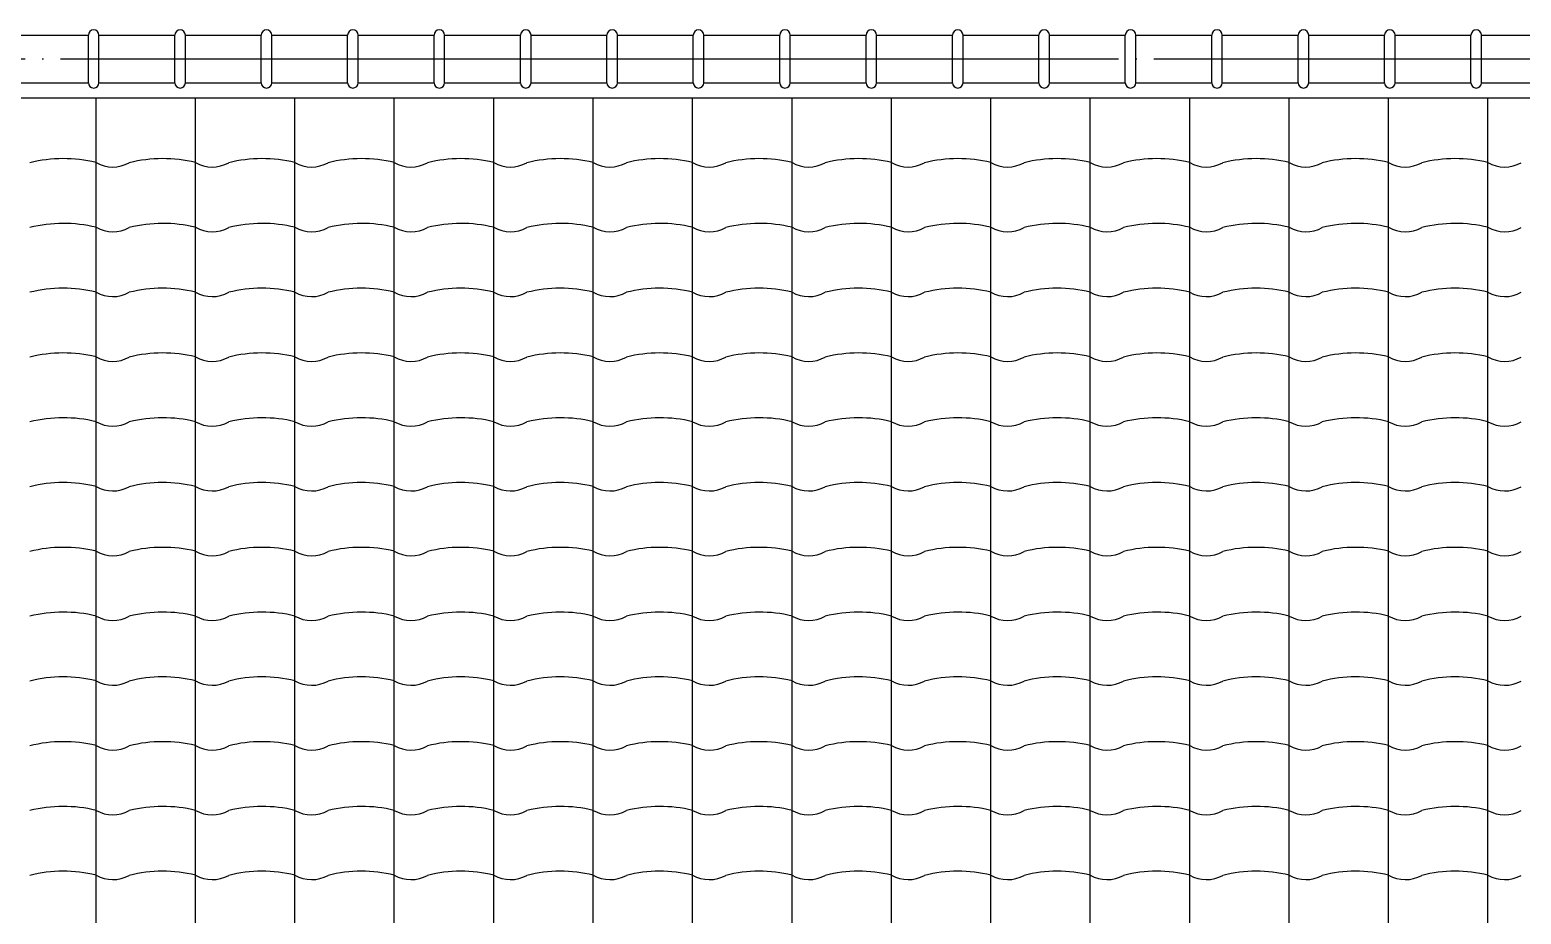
# Model space of a CAD drawing. Extents: x 383128 to 416768, y -129942 to -106182.
# Drawn here: x 401849 to 406077, y -120899 to -118392 of the extents above; entities that cross this region are included whole.
import ezdxf

# ---------------------------------------------------------------- set-up
doc = ezdxf.new("R2010")
doc.units = 0
doc.header["$LTSCALE"] = 50
doc.header["$MEASUREMENT"] = 0
doc.linetypes.add('CEN', pattern=[62, 60, -1, 0, -1])
for name, color, linetype in [('CEN', 1, 'CEN'), ('HAT', 5, 'CONTINUOUS'), ('WALLI', 4, 'CONTINUOUS'), ('WID', 4, 'CONTINUOUS')]:
    doc.layers.add(name, color=color, linetype=linetype)

msp = doc.modelspace()

# ---------------------------------------------------------------- linework, layer by layer
at = {"layer": 'CEN'}
msp.add_line((389534.96789, -118474.75505), (412564.96789, -118474.75505), dxfattribs=at)
at = {"layer": 'HAT'}
for centre, radius, start, end in [((401944.0002, -119151.53299), 394.21657, 76.41008733, 103.96702935), ((402084.23717, -118685.60687), 95.46458, 240.08643868, 299.16121863), ((402225.90356, -119151.53299), 394.21657, 76.41008733, 103.96702935), ((402366.14053, -118685.60687), 95.46458, 240.08643868, 299.16121863), ((402507.80692, -119151.53299), 394.21657, 76.41008733, 103.96702935), ((402648.04389, -118685.60687), 95.46458, 240.08643868, 299.16121863), ((402789.71028, -119151.53299), 394.21657, 76.41008733, 103.96702935), ((402929.94725, -118685.60687), 95.46458, 240.08643868, 299.16121863), ((403071.61365, -119151.53299), 394.21657, 76.41008733, 103.96702935), ((403211.85061, -118685.60687), 95.46458, 240.08643868, 299.16121863), ((403353.51701, -119151.53299), 394.21657, 76.41008733, 103.96702935), ((403493.75397, -118685.60687), 95.46458, 240.08643868, 299.16121863), ((403635.42037, -119151.53299), 394.21657, 76.41008733, 103.96702935), ((403775.65734, -118685.60687), 95.46458, 240.08643868, 299.16121863), ((403917.32373, -119151.53299), 394.21657, 76.41008733, 103.96702935), ((404057.5607, -118685.60687), 95.46458, 240.08643868, 299.16121863), ((404199.22709, -119151.53299), 394.21657, 76.41008733, 103.96702935), ((404339.46406, -118685.60687), 95.46458, 240.08643868, 299.16121863), ((404481.13046, -119151.53299), 394.21657, 76.41008733, 103.96702935), ((404621.36742, -118685.60687), 95.46458, 240.08643868, 299.16121863), ((404763.03382, -119151.53299), 394.21657, 76.41008733, 103.96702935), ((404903.27078, -118685.60687), 95.46458, 240.08643868, 299.16121863), ((405044.93718, -119151.53299), 394.21657, 76.41008733, 103.96702935), ((405185.17415, -118685.60687), 95.46458, 240.08643868, 299.16121863), ((405326.84054, -119151.53299), 394.21657, 76.41008733, 103.96702935), ((405467.07751, -118685.60687), 95.46458, 240.08643868, 299.16121863), ((405608.7439, -119151.53299), 394.21657, 76.41008733, 103.96702935), ((405748.98087, -118685.60687), 95.46458, 240.08643868, 299.16121863), ((405890.64726, -119151.53299), 394.21657, 76.41008733, 103.96702935), ((406030.88423, -118685.60687), 95.46458, 240.08643868, 299.16121863), ((401944.0002, -119335.13147), 394.21657, 76.41008733, 103.96702935), ((402225.90356, -119335.13147), 394.21657, 76.41008733, 103.96702935), ((402507.80692, -119335.13147), 394.21657, 76.41008733, 103.96702935), ((402789.71028, -119335.13147), 394.21657, 76.41008733, 103.96702935), ((403071.61365, -119335.13147), 394.21657, 76.41008733, 103.96702935), ((403353.51701, -119335.13147), 394.21657, 76.41008733, 103.96702935), ((403635.42037, -119335.13147), 394.21657, 76.41008733, 103.96702935), ((403917.32373, -119335.13147), 394.21657, 76.41008733, 103.96702935), ((404199.22709, -119335.13147), 394.21657, 76.41008733, 103.96702935), ((404481.13046, -119335.13147), 394.21657, 76.41008733, 103.96702935), ((404763.03382, -119335.13147), 394.21657, 76.41008733, 103.96702935), ((405044.93718, -119335.13147), 394.21657, 76.41008733, 103.96702935), ((405326.84054, -119335.13147), 394.21657, 76.41008733, 103.96702935), ((405608.7439, -119335.13147), 394.21657, 76.41008733, 103.96702935), ((405890.64726, -119335.13147), 394.21657, 76.41008733, 103.96702935), ((402084.23717, -118869.20536), 95.46458, 240.08643868, 299.16121863), ((402366.14053, -118869.20536), 95.46458, 240.08643868, 299.16121863), ((402648.04389, -118869.20536), 95.46458, 240.08643868, 299.16121863), ((402929.94725, -118869.20536), 95.46458, 240.08643868, 299.16121863), ((403211.85061, -118869.20536), 95.46458, 240.08643868, 299.16121863), ((403493.75397, -118869.20536), 95.46458, 240.08643868, 299.16121863), ((403775.65734, -118869.20536), 95.46458, 240.08643868, 299.16121863), ((404057.5607, -118869.20536), 95.46458, 240.08643868, 299.16121863), ((404339.46406, -118869.20536), 95.46458, 240.08643868, 299.16121863), ((404621.36742, -118869.20536), 95.46458, 240.08643868, 299.16121863), ((404903.27078, -118869.20536), 95.46458, 240.08643868, 299.16121863), ((405185.17415, -118869.20536), 95.46458, 240.08643868, 299.16121863), ((405467.07751, -118869.20536), 95.46458, 240.08643868, 299.16121863), ((405748.98087, -118869.20536), 95.46458, 240.08643868, 299.16121863), ((406030.88423, -118869.20536), 95.46458, 240.08643868, 299.16121863), ((401944.0002, -119518.72996), 394.21657, 76.41008733, 103.96702935), ((402084.23717, -119052.80384), 95.46458, 240.08643868, 299.16121863), ((402225.90356, -119518.72996), 394.21657, 76.41008733, 103.96702935), ((402366.14053, -119052.80384), 95.46458, 240.08643868, 299.16121863), ((402507.80692, -119518.72996), 394.21657, 76.41008733, 103.96702935), ((402648.04389, -119052.80384), 95.46458, 240.08643868, 299.16121863), ((402789.71028, -119518.72996), 394.21657, 76.41008733, 103.96702935), ((402929.94725, -119052.80384), 95.46458, 240.08643868, 299.16121863), ((403071.61365, -119518.72996), 394.21657, 76.41008733, 103.96702935), ((403211.85061, -119052.80384), 95.46458, 240.08643868, 299.16121863), ((403353.51701, -119518.72996), 394.21657, 76.41008733, 103.96702935), ((403493.75397, -119052.80384), 95.46458, 240.08643868, 299.16121863), ((403635.42037, -119518.72996), 394.21657, 76.41008733, 103.96702935), ((403775.65734, -119052.80384), 95.46458, 240.08643868, 299.16121863), ((403917.32373, -119518.72996), 394.21657, 76.41008733, 103.96702935), ((404057.5607, -119052.80384), 95.46458, 240.08643868, 299.16121863), ((404199.22709, -119518.72996), 394.21657, 76.41008733, 103.96702935), ((404339.46406, -119052.80384), 95.46458, 240.08643868, 299.16121863), ((404481.13046, -119518.72996), 394.21657, 76.41008733, 103.96702935), ((404621.36742, -119052.80384), 95.46458, 240.08643868, 299.16121863), ((404763.03382, -119518.72996), 394.21657, 76.41008733, 103.96702935), ((404903.27078, -119052.80384), 95.46458, 240.08643868, 299.16121863), ((405044.93718, -119518.72996), 394.21657, 76.41008733, 103.96702935), ((405185.17415, -119052.80384), 95.46458, 240.08643868, 299.16121863), ((405326.84054, -119518.72996), 394.21657, 76.41008733, 103.96702935), ((405467.07751, -119052.80384), 95.46458, 240.08643868, 299.16121863), ((405608.7439, -119518.72996), 394.21657, 76.41008733, 103.96702935), ((405748.98087, -119052.80384), 95.46458, 240.08643868, 299.16121863), ((405890.64726, -119518.72996), 394.21657, 76.41008733, 103.96702935), ((406030.88423, -119052.80384), 95.46458, 240.08643868, 299.16121863), ((401944.0002, -119702.32844), 394.21657, 76.41008733, 103.96702935), ((402084.23717, -119236.40232), 95.46458, 240.08643868, 299.16121863), ((402225.90356, -119702.32844), 394.21657, 76.41008733, 103.96702935), ((402366.14053, -119236.40232), 95.46458, 240.08643868, 299.16121863), ((402507.80692, -119702.32844), 394.21657, 76.41008733, 103.96702935), ((402648.04389, -119236.40232), 95.46458, 240.08643868, 299.16121863), ((402789.71028, -119702.32844), 394.21657, 76.41008733, 103.96702935), ((402929.94725, -119236.40232), 95.46458, 240.08643868, 299.16121863), ((403071.61365, -119702.32844), 394.21657, 76.41008733, 103.96702935), ((403211.85061, -119236.40232), 95.46458, 240.08643868, 299.16121863), ((403353.51701, -119702.32844), 394.21657, 76.41008733, 103.96702935), ((403493.75397, -119236.40232), 95.46458, 240.08643868, 299.16121863), ((403635.42037, -119702.32844), 394.21657, 76.41008733, 103.96702935), ((403775.65734, -119236.40232), 95.46458, 240.08643868, 299.16121863), ((403917.32373, -119702.32844), 394.21657, 76.41008733, 103.96702935), ((404057.5607, -119236.40232), 95.46458, 240.08643868, 299.16121863), ((404199.22709, -119702.32844), 394.21657, 76.41008733, 103.96702935), ((404339.46406, -119236.40232), 95.46458, 240.08643868, 299.16121863), ((404481.13046, -119702.32844), 394.21657, 76.41008733, 103.96702935), ((404621.36742, -119236.40232), 95.46458, 240.08643868, 299.16121863), ((404763.03382, -119702.32844), 394.21657, 76.41008733, 103.96702935), ((404903.27078, -119236.40232), 95.46458, 240.08643868, 299.16121863), ((405044.93718, -119702.32844), 394.21657, 76.41008733, 103.96702935), ((405185.17415, -119236.40232), 95.46458, 240.08643868, 299.16121863), ((405326.84054, -119702.32844), 394.21657, 76.41008733, 103.96702935), ((405467.07751, -119236.40232), 95.46458, 240.08643868, 299.16121863), ((405608.7439, -119702.32844), 394.21657, 76.41008733, 103.96702935), ((405748.98087, -119236.40232), 95.46458, 240.08643868, 299.16121863), ((405890.64726, -119702.32844), 394.21657, 76.41008733, 103.96702935), ((406030.88423, -119236.40232), 95.46458, 240.08643868, 299.16121863), ((401944.0002, -119885.92693), 394.21657, 76.41008733, 103.96702935), ((402225.90356, -119885.92693), 394.21657, 76.41008733, 103.96702935), ((402507.80692, -119885.92693), 394.21657, 76.41008733, 103.96702935), ((402789.71028, -119885.92693), 394.21657, 76.41008733, 103.96702935), ((403071.61365, -119885.92693), 394.21657, 76.41008733, 103.96702935), ((403353.51701, -119885.92693), 394.21657, 76.41008733, 103.96702935), ((403635.42037, -119885.92693), 394.21657, 76.41008733, 103.96702935), ((403917.32373, -119885.92693), 394.21657, 76.41008733, 103.96702935), ((404199.22709, -119885.92693), 394.21657, 76.41008733, 103.96702935), ((404481.13046, -119885.92693), 394.21657, 76.41008733, 103.96702935), ((404763.03382, -119885.92693), 394.21657, 76.41008733, 103.96702935), ((405044.93718, -119885.92693), 394.21657, 76.41008733, 103.96702935), ((405326.84054, -119885.92693), 394.21657, 76.41008733, 103.96702935), ((405608.7439, -119885.92693), 394.21657, 76.41008733, 103.96702935), ((405890.64726, -119885.92693), 394.21657, 76.41008733, 103.96702935), ((402084.23717, -119420.00081), 95.46458, 240.08643868, 299.16121863), ((402366.14053, -119420.00081), 95.46458, 240.08643868, 299.16121863), ((402648.04389, -119420.00081), 95.46458, 240.08643868, 299.16121863), ((402929.94725, -119420.00081), 95.46458, 240.08643868, 299.16121863), ((403211.85061, -119420.00081), 95.46458, 240.08643868, 299.16121863), ((403493.75397, -119420.00081), 95.46458, 240.08643868, 299.16121863), ((403775.65734, -119420.00081), 95.46458, 240.08643868, 299.16121863), ((404057.5607, -119420.00081), 95.46458, 240.08643868, 299.16121863), ((404339.46406, -119420.00081), 95.46458, 240.08643868, 299.16121863), ((404621.36742, -119420.00081), 95.46458, 240.08643868, 299.16121863), ((404903.27078, -119420.00081), 95.46458, 240.08643868, 299.16121863), ((405185.17415, -119420.00081), 95.46458, 240.08643868, 299.16121863), ((405467.07751, -119420.00081), 95.46458, 240.08643868, 299.16121863), ((405748.98087, -119420.00081), 95.46458, 240.08643868, 299.16121863), ((406030.88423, -119420.00081), 95.46458, 240.08643868, 299.16121863), ((401944.0002, -120069.52541), 394.21657, 76.41008733, 103.96702935), ((402084.23717, -119603.59929), 95.46458, 240.08643868, 299.16121863), ((402225.90356, -120069.52541), 394.21657, 76.41008733, 103.96702935), ((402366.14053, -119603.59929), 95.46458, 240.08643868, 299.16121863), ((402507.80692, -120069.52541), 394.21657, 76.41008733, 103.96702935), ((402648.04389, -119603.59929), 95.46458, 240.08643868, 299.16121863), ((402789.71028, -120069.52541), 394.21657, 76.41008733, 103.96702935), ((402929.94725, -119603.59929), 95.46458, 240.08643868, 299.16121863), ((403071.61365, -120069.52541), 394.21657, 76.41008733, 103.96702935), ((403211.85061, -119603.59929), 95.46458, 240.08643868, 299.16121863), ((403353.51701, -120069.52541), 394.21657, 76.41008733, 103.96702935), ((403493.75397, -119603.59929), 95.46458, 240.08643868, 299.16121863), ((403635.42037, -120069.52541), 394.21657, 76.41008733, 103.96702935), ((403775.65734, -119603.59929), 95.46458, 240.08643868, 299.16121863), ((403917.32373, -120069.52541), 394.21657, 76.41008733, 103.96702935), ((404057.5607, -119603.59929), 95.46458, 240.08643868, 299.16121863), ((404199.22709, -120069.52541), 394.21657, 76.41008733, 103.96702935), ((404339.46406, -119603.59929), 95.46458, 240.08643868, 299.16121863), ((404481.13046, -120069.52541), 394.21657, 76.41008733, 103.96702935), ((404621.36742, -119603.59929), 95.46458, 240.08643868, 299.16121863), ((404763.03382, -120069.52541), 394.21657, 76.41008733, 103.96702935), ((404903.27078, -119603.59929), 95.46458, 240.08643868, 299.16121863), ((405044.93718, -120069.52541), 394.21657, 76.41008733, 103.96702935), ((405185.17415, -119603.59929), 95.46458, 240.08643868, 299.16121863), ((405326.84054, -120069.52541), 394.21657, 76.41008733, 103.96702935), ((405467.07751, -119603.59929), 95.46458, 240.08643868, 299.16121863), ((405608.7439, -120069.52541), 394.21657, 76.41008733, 103.96702935), ((405748.98087, -119603.59929), 95.46458, 240.08643868, 299.16121863), ((405890.64726, -120069.52541), 394.21657, 76.41008733, 103.96702935), ((406030.88423, -119603.59929), 95.46458, 240.08643868, 299.16121863), ((401944.0002, -120253.12389), 394.21657, 76.41008733, 103.96702935), ((402084.23717, -119787.19778), 95.46458, 240.08643868, 299.16121863), ((402225.90356, -120253.12389), 394.21657, 76.41008733, 103.96702935), ((402366.14053, -119787.19778), 95.46458, 240.08643868, 299.16121863), ((402507.80692, -120253.12389), 394.21657, 76.41008733, 103.96702935), ((402648.04389, -119787.19778), 95.46458, 240.08643868, 299.16121863), ((402789.71028, -120253.12389), 394.21657, 76.41008733, 103.96702935), ((402929.94725, -119787.19778), 95.46458, 240.08643868, 299.16121863), ((403071.61365, -120253.12389), 394.21657, 76.41008733, 103.96702935), ((403211.85061, -119787.19778), 95.46458, 240.08643868, 299.16121863), ((403353.51701, -120253.12389), 394.21657, 76.41008733, 103.96702935), ((403493.75397, -119787.19778), 95.46458, 240.08643868, 299.16121863), ((403635.42037, -120253.12389), 394.21657, 76.41008733, 103.96702935), ((403775.65734, -119787.19778), 95.46458, 240.08643868, 299.16121863), ((403917.32373, -120253.12389), 394.21657, 76.41008733, 103.96702935), ((404057.5607, -119787.19778), 95.46458, 240.08643868, 299.16121863), ((404199.22709, -120253.12389), 394.21657, 76.41008733, 103.96702935), ((404339.46406, -119787.19778), 95.46458, 240.08643868, 299.16121863), ((404481.13046, -120253.12389), 394.21657, 76.41008733, 103.96702935), ((404621.36742, -119787.19778), 95.46458, 240.08643868, 299.16121863), ((404763.03382, -120253.12389), 394.21657, 76.41008733, 103.96702935), ((404903.27078, -119787.19778), 95.46458, 240.08643868, 299.16121863), ((405044.93718, -120253.12389), 394.21657, 76.41008733, 103.96702935), ((405185.17415, -119787.19778), 95.46458, 240.08643868, 299.16121863), ((405326.84054, -120253.12389), 394.21657, 76.41008733, 103.96702935), ((405467.07751, -119787.19778), 95.46458, 240.08643868, 299.16121863), ((405608.7439, -120253.12389), 394.21657, 76.41008733, 103.96702935), ((405748.98087, -119787.19778), 95.46458, 240.08643868, 299.16121863), ((405890.64726, -120253.12389), 394.21657, 76.41008733, 103.96702935), ((406030.88423, -119787.19778), 95.46458, 240.08643868, 299.16121863), ((401944.0002, -120436.72238), 394.21657, 76.41008733, 103.96702935), ((402225.90356, -120436.72238), 394.21657, 76.41008733, 103.96702935), ((402507.80692, -120436.72238), 394.21657, 76.41008733, 103.96702935), ((402789.71028, -120436.72238), 394.21657, 76.41008733, 103.96702935), ((403071.61365, -120436.72238), 394.21657, 76.41008733, 103.96702935), ((403353.51701, -120436.72238), 394.21657, 76.41008733, 103.96702935), ((403635.42037, -120436.72238), 394.21657, 76.41008733, 103.96702935), ((403917.32373, -120436.72238), 394.21657, 76.41008733, 103.96702935), ((404199.22709, -120436.72238), 394.21657, 76.41008733, 103.96702935), ((404481.13046, -120436.72238), 394.21657, 76.41008733, 103.96702935), ((404763.03382, -120436.72238), 394.21657, 76.41008733, 103.96702935), ((405044.93718, -120436.72238), 394.21657, 76.41008733, 103.96702935), ((405326.84054, -120436.72238), 394.21657, 76.41008733, 103.96702935), ((405608.7439, -120436.72238), 394.21657, 76.41008733, 103.96702935), ((405890.64726, -120436.72238), 394.21657, 76.41008733, 103.96702935), ((402084.23717, -119970.79626), 95.46458, 240.08643868, 299.16121863), ((402366.14053, -119970.79626), 95.46458, 240.08643868, 299.16121863), ((402648.04389, -119970.79626), 95.46458, 240.08643868, 299.16121863), ((402929.94725, -119970.79626), 95.46458, 240.08643868, 299.16121863), ((403211.85061, -119970.79626), 95.46458, 240.08643868, 299.16121863), ((403493.75397, -119970.79626), 95.46458, 240.08643868, 299.16121863), ((403775.65734, -119970.79626), 95.46458, 240.08643868, 299.16121863), ((404057.5607, -119970.79626), 95.46458, 240.08643868, 299.16121863), ((404339.46406, -119970.79626), 95.46458, 240.08643868, 299.16121863), ((404621.36742, -119970.79626), 95.46458, 240.08643868, 299.16121863), ((404903.27078, -119970.79626), 95.46458, 240.08643868, 299.16121863), ((405185.17415, -119970.79626), 95.46458, 240.08643868, 299.16121863), ((405467.07751, -119970.79626), 95.46458, 240.08643868, 299.16121863), ((405748.98087, -119970.79626), 95.46458, 240.08643868, 299.16121863), ((406030.88423, -119970.79626), 95.46458, 240.08643868, 299.16121863), ((401944.0002, -120620.32086), 394.21657, 76.41008733, 103.96702935), ((402084.23717, -120154.39474), 95.46458, 240.08643868, 299.16121863), ((402225.90356, -120620.32086), 394.21657, 76.41008733, 103.96702935), ((402366.14053, -120154.39474), 95.46458, 240.08643868, 299.16121863), ((402507.80692, -120620.32086), 394.21657, 76.41008733, 103.96702935), ((402648.04389, -120154.39474), 95.46458, 240.08643868, 299.16121863), ((402789.71028, -120620.32086), 394.21657, 76.41008733, 103.96702935), ((402929.94725, -120154.39474), 95.46458, 240.08643868, 299.16121863), ((403071.61365, -120620.32086), 394.21657, 76.41008733, 103.96702935), ((403211.85061, -120154.39474), 95.46458, 240.08643868, 299.16121863), ((403353.51701, -120620.32086), 394.21657, 76.41008733, 103.96702935), ((403493.75397, -120154.39474), 95.46458, 240.08643868, 299.16121863), ((403635.42037, -120620.32086), 394.21657, 76.41008733, 103.96702935), ((403775.65734, -120154.39474), 95.46458, 240.08643868, 299.16121863), ((403917.32373, -120620.32086), 394.21657, 76.41008733, 103.96702935), ((404057.5607, -120154.39474), 95.46458, 240.08643868, 299.16121863), ((404199.22709, -120620.32086), 394.21657, 76.41008733, 103.96702935), ((404339.46406, -120154.39474), 95.46458, 240.08643868, 299.16121863), ((404481.13046, -120620.32086), 394.21657, 76.41008733, 103.96702935), ((404621.36742, -120154.39474), 95.46458, 240.08643868, 299.16121863), ((404763.03382, -120620.32086), 394.21657, 76.41008733, 103.96702935), ((404903.27078, -120154.39474), 95.46458, 240.08643868, 299.16121863), ((405044.93718, -120620.32086), 394.21657, 76.41008733, 103.96702935), ((405185.17415, -120154.39474), 95.46458, 240.08643868, 299.16121863), ((405326.84054, -120620.32086), 394.21657, 76.41008733, 103.96702935), ((405467.07751, -120154.39474), 95.46458, 240.08643868, 299.16121863), ((405608.7439, -120620.32086), 394.21657, 76.41008733, 103.96702935), ((405748.98087, -120154.39474), 95.46458, 240.08643868, 299.16121863), ((405890.64726, -120620.32086), 394.21657, 76.41008733, 103.96702935), ((406030.88423, -120154.39474), 95.46458, 240.08643868, 299.16121863), ((401944.0002, -120803.91935), 394.21657, 76.41008733, 103.96702935), ((402084.23717, -120337.99323), 95.46458, 240.08643868, 299.16121863), ((402225.90356, -120803.91935), 394.21657, 76.41008733, 103.96702935), ((402366.14053, -120337.99323), 95.46458, 240.08643868, 299.16121863), ((402507.80692, -120803.91935), 394.21657, 76.41008733, 103.96702935), ((402648.04389, -120337.99323), 95.46458, 240.08643868, 299.16121863), ((402789.71028, -120803.91935), 394.21657, 76.41008733, 103.96702935), ((402929.94725, -120337.99323), 95.46458, 240.08643868, 299.16121863), ((403071.61365, -120803.91935), 394.21657, 76.41008733, 103.96702935), ((403211.85061, -120337.99323), 95.46458, 240.08643868, 299.16121863), ((403353.51701, -120803.91935), 394.21657, 76.41008733, 103.96702935), ((403493.75397, -120337.99323), 95.46458, 240.08643868, 299.16121863), ((403635.42037, -120803.91935), 394.21657, 76.41008733, 103.96702935), ((403775.65734, -120337.99323), 95.46458, 240.08643868, 299.16121863), ((403917.32373, -120803.91935), 394.21657, 76.41008733, 103.96702935), ((404057.5607, -120337.99323), 95.46458, 240.08643868, 299.16121863), ((404199.22709, -120803.91935), 394.21657, 76.41008733, 103.96702935), ((404339.46406, -120337.99323), 95.46458, 240.08643868, 299.16121863), ((404481.13046, -120803.91935), 394.21657, 76.41008733, 103.96702935), ((404621.36742, -120337.99323), 95.46458, 240.08643868, 299.16121863), ((404763.03382, -120803.91935), 394.21657, 76.41008733, 103.96702935), ((404903.27078, -120337.99323), 95.46458, 240.08643868, 299.16121863), ((405044.93718, -120803.91935), 394.21657, 76.41008733, 103.96702935), ((405185.17415, -120337.99323), 95.46458, 240.08643868, 299.16121863), ((405326.84054, -120803.91935), 394.21657, 76.41008733, 103.96702935), ((405467.07751, -120337.99323), 95.46458, 240.08643868, 299.16121863), ((405608.7439, -120803.91935), 394.21657, 76.41008733, 103.96702935), ((405748.98087, -120337.99323), 95.46458, 240.08643868, 299.16121863), ((405890.64726, -120803.91935), 394.21657, 76.41008733, 103.96702935), ((406030.88423, -120337.99323), 95.46458, 240.08643868, 299.16121863), ((401944.0002, -120987.51783), 394.21657, 76.41008733, 103.96702935), ((402225.90356, -120987.51783), 394.21657, 76.41008733, 103.96702935), ((402507.80692, -120987.51783), 394.21657, 76.41008733, 103.96702935), ((402789.71028, -120987.51783), 394.21657, 76.41008733, 103.96702935), ((403071.61365, -120987.51783), 394.21657, 76.41008733, 103.96702935), ((403353.51701, -120987.51783), 394.21657, 76.41008733, 103.96702935), ((403635.42037, -120987.51783), 394.21657, 76.41008733, 103.96702935), ((403917.32373, -120987.51783), 394.21657, 76.41008733, 103.96702935), ((404199.22709, -120987.51783), 394.21657, 76.41008733, 103.96702935), ((404481.13046, -120987.51783), 394.21657, 76.41008733, 103.96702935), ((404763.03382, -120987.51783), 394.21657, 76.41008733, 103.96702935), ((405044.93718, -120987.51783), 394.21657, 76.41008733, 103.96702935), ((405326.84054, -120987.51783), 394.21657, 76.41008733, 103.96702935), ((405608.7439, -120987.51783), 394.21657, 76.41008733, 103.96702935), ((405890.64726, -120987.51783), 394.21657, 76.41008733, 103.96702935), ((402084.23717, -120521.59171), 95.46458, 240.08643868, 299.16121863), ((402366.14053, -120521.59171), 95.46458, 240.08643868, 299.16121863), ((402648.04389, -120521.59171), 95.46458, 240.08643868, 299.16121863), ((402929.94725, -120521.59171), 95.46458, 240.08643868, 299.16121863), ((403211.85061, -120521.59171), 95.46458, 240.08643868, 299.16121863), ((403493.75397, -120521.59171), 95.46458, 240.08643868, 299.16121863), ((403775.65734, -120521.59171), 95.46458, 240.08643868, 299.16121863), ((404057.5607, -120521.59171), 95.46458, 240.08643868, 299.16121863), ((404339.46406, -120521.59171), 95.46458, 240.08643868, 299.16121863), ((404621.36742, -120521.59171), 95.46458, 240.08643868, 299.16121863), ((404903.27078, -120521.59171), 95.46458, 240.08643868, 299.16121863), ((405185.17415, -120521.59171), 95.46458, 240.08643868, 299.16121863), ((405467.07751, -120521.59171), 95.46458, 240.08643868, 299.16121863), ((405748.98087, -120521.59171), 95.46458, 240.08643868, 299.16121863), ((406030.88423, -120521.59171), 95.46458, 240.08643868, 299.16121863), ((401944.0002, -121171.11631), 394.21657, 76.41008733, 103.96702935), ((402084.23717, -120705.1902), 95.46458, 240.08643868, 299.16121863), ((402225.90356, -121171.11631), 394.21657, 76.41008733, 103.96702935), ((402366.14053, -120705.1902), 95.46458, 240.08643868, 299.16121863), ((402507.80692, -121171.11631), 394.21657, 76.41008733, 103.96702935), ((402648.04389, -120705.1902), 95.46458, 240.08643868, 299.16121863), ((402789.71028, -121171.11631), 394.21657, 76.41008733, 103.96702935), ((402929.94725, -120705.1902), 95.46458, 240.08643868, 299.16121863), ((403071.61365, -121171.11631), 394.21657, 76.41008733, 103.96702935), ((403211.85061, -120705.1902), 95.46458, 240.08643868, 299.16121863), ((403353.51701, -121171.11631), 394.21657, 76.41008733, 103.96702935), ((403493.75397, -120705.1902), 95.46458, 240.08643868, 299.16121863), ((403635.42037, -121171.11631), 394.21657, 76.41008733, 103.96702935), ((403775.65734, -120705.1902), 95.46458, 240.08643868, 299.16121863), ((403917.32373, -121171.11631), 394.21657, 76.41008733, 103.96702935), ((404057.5607, -120705.1902), 95.46458, 240.08643868, 299.16121863), ((404199.22709, -121171.11631), 394.21657, 76.41008733, 103.96702935), ((404339.46406, -120705.1902), 95.46458, 240.08643868, 299.16121863), ((404481.13046, -121171.11631), 394.21657, 76.41008733, 103.96702935), ((404621.36742, -120705.1902), 95.46458, 240.08643868, 299.16121863), ((404763.03382, -121171.11631), 394.21657, 76.41008733, 103.96702935), ((404903.27078, -120705.1902), 95.46458, 240.08643868, 299.16121863), ((405044.93718, -121171.11631), 394.21657, 76.41008733, 103.96702935), ((405185.17415, -120705.1902), 95.46458, 240.08643868, 299.16121863), ((405326.84054, -121171.11631), 394.21657, 76.41008733, 103.96702935), ((405467.07751, -120705.1902), 95.46458, 240.08643868, 299.16121863), ((405608.7439, -121171.11631), 394.21657, 76.41008733, 103.96702935), ((405748.98087, -120705.1902), 95.46458, 240.08643868, 299.16121863), ((405890.64726, -121171.11631), 394.21657, 76.41008733, 103.96702935), ((406030.88423, -120705.1902), 95.46458, 240.08643868, 299.16121863)]:
    msp.add_arc(centre, radius, start, end, dxfattribs=at)
at = {"layer": 'WALLI'}
for p, q in [((401799.96789, -118407.25505), (402014.96789, -118407.25505)), ((402014.96789, -118542.25505), (402014.96789, -118407.25505)), ((402044.96789, -118542.25505), (402044.96789, -118407.25505)), ((402044.96789, -118407.25505), (402259.96789, -118407.25505)), ((402259.96789, -118542.25505), (402259.96789, -118407.25505)), ((402289.96789, -118542.25505), (402289.96789, -118407.25505)), ((402289.96789, -118407.25505), (402504.96789, -118407.25505)), ((402504.96789, -118542.25505), (402504.96789, -118407.25505)), ((402534.96789, -118542.25505), (402534.96789, -118407.25505)), ((402534.96789, -118407.25505), (402749.96789, -118407.25505)), ((402749.96789, -118542.25505), (402749.96789, -118407.25505)), ((402779.96789, -118542.25505), (402779.96789, -118407.25505)), ((402779.96789, -118407.25505), (402994.96789, -118407.25505)), ((402994.96789, -118542.25505), (402994.96789, -118407.25505)), ((403024.96789, -118542.25505), (403024.96789, -118407.25505)), ((403024.96789, -118407.25505), (403239.96789, -118407.25505)), ((403239.96789, -118542.25505), (403239.96789, -118407.25505)), ((403269.96789, -118542.25505), (403269.96789, -118407.25505)), ((403269.96789, -118407.25505), (403484.96789, -118407.25505)), ((403484.96789, -118542.25505), (403484.96789, -118407.25505)), ((403514.96789, -118542.25505), (403514.96789, -118407.25505)), ((403514.96789, -118407.25505), (403729.96789, -118407.25505)), ((403729.96789, -118542.25505), (403729.96789, -118407.25505)), ((403759.96789, -118542.25505), (403759.96789, -118407.25505)), ((403759.96789, -118407.25505), (403974.96789, -118407.25505)), ((403974.96789, -118542.25505), (403974.96789, -118407.25505)), ((404004.96789, -118542.25505), (404004.96789, -118407.25505)), ((404004.96789, -118407.25505), (404219.96789, -118407.25505)), ((404219.96789, -118542.25505), (404219.96789, -118407.25505)), ((404249.96789, -118542.25505), (404249.96789, -118407.25505)), ((404249.96789, -118407.25505), (404464.96789, -118407.25505)), ((404464.96789, -118542.25505), (404464.96789, -118407.25505)), ((404494.96789, -118542.25505), (404494.96789, -118407.25505)), ((404494.96789, -118407.25505), (404709.96789, -118407.25505)), ((404709.96789, -118542.25505), (404709.96789, -118407.25505)), ((404739.96789, -118542.25505), (404739.96789, -118407.25505)), ((404739.96789, -118407.25505), (404954.96789, -118407.25505)), ((404954.96789, -118542.25505), (404954.96789, -118407.25505)), ((404984.96789, -118542.25505), (404984.96789, -118407.25505)), ((404984.96789, -118407.25505), (405199.96789, -118407.25505)), ((405199.96789, -118542.25505), (405199.96789, -118407.25505)), ((405229.96789, -118542.25505), (405229.96789, -118407.25505)), ((405229.96789, -118407.25505), (405444.96789, -118407.25505)), ((405444.96789, -118542.25505), (405444.96789, -118407.25505)), ((405474.96789, -118542.25505), (405474.96789, -118407.25505)), ((405474.96789, -118407.25505), (405689.96789, -118407.25505)), ((405689.96789, -118542.25505), (405689.96789, -118407.25505)), ((405719.96789, -118542.25505), (405719.96789, -118407.25505)), ((405719.96789, -118407.25505), (405934.96789, -118407.25505)), ((405934.96789, -118542.25505), (405934.96789, -118407.25505)), ((405964.96789, -118542.25505), (405964.96789, -118407.25505)), ((405964.96789, -118407.25505), (406179.96789, -118407.25505)), ((401799.96789, -118542.25505), (402014.96789, -118542.25505)), ((402044.96789, -118542.25505), (402259.96789, -118542.25505)), ((402289.96789, -118542.25505), (402504.96789, -118542.25505)), ((402534.96789, -118542.25505), (402749.96789, -118542.25505)), ((402779.96789, -118542.25505), (402994.96789, -118542.25505)), ((403024.96789, -118542.25505), (403239.96789, -118542.25505)), ((403269.96789, -118542.25505), (403484.96789, -118542.25505)), ((403514.96789, -118542.25505), (403729.96789, -118542.25505)), ((403759.96789, -118542.25505), (403974.96789, -118542.25505)), ((404004.96789, -118542.25505), (404219.96789, -118542.25505)), ((404249.96789, -118542.25505), (404464.96789, -118542.25505)), ((404494.96789, -118542.25505), (404709.96789, -118542.25505)), ((404739.96789, -118542.25505), (404954.96789, -118542.25505)), ((404984.96789, -118542.25505), (405199.96789, -118542.25505)), ((405229.96789, -118542.25505), (405444.96789, -118542.25505)), ((405474.96789, -118542.25505), (405689.96789, -118542.25505)), ((405719.96789, -118542.25505), (405934.96789, -118542.25505)), ((405964.96789, -118542.25505), (406179.96789, -118542.25505)), ((395525.13834, -118584.75505), (406574.79744, -118584.75505))]:
    msp.add_line(p, q, dxfattribs=at)
for centre, start, end in [((402029.96789, -118407.25505), 0, 180), ((402274.96789, -118407.25505), 0, 180), ((402519.96789, -118407.25505), 0, 180), ((402764.96789, -118407.25505), 0, 180), ((403009.96789, -118407.25505), 0, 180), ((403254.96789, -118407.25505), 0, 180), ((403499.96789, -118407.25505), 0, 180), ((403744.96789, -118407.25505), 0, 180), ((403989.96789, -118407.25505), 0, 180), ((404234.96789, -118407.25505), 0, 180), ((404479.96789, -118407.25505), 0, 180), ((404724.96789, -118407.25505), 0, 180), ((404969.96789, -118407.25505), 0, 180), ((405214.96789, -118407.25505), 0, 180), ((405459.96789, -118407.25505), 0, 180), ((405704.96789, -118407.25505), 0, 180), ((405949.96789, -118407.25505), 0, 180), ((402029.96789, -118542.25505), 180, 0), ((402274.96789, -118542.25505), 180, 0), ((402519.96789, -118542.25505), 180, 0), ((402764.96789, -118542.25505), 180, 0), ((403009.96789, -118542.25505), 180, 0), ((403254.96789, -118542.25505), 180, 0), ((403499.96789, -118542.25505), 180, 0), ((403744.96789, -118542.25505), 180, 0), ((403989.96789, -118542.25505), 180, 0), ((404234.96789, -118542.25505), 180, 0), ((404479.96789, -118542.25505), 180, 0), ((404724.96789, -118542.25505), 180, 0), ((404969.96789, -118542.25505), 180, 0), ((405214.96789, -118542.25505), 180, 0), ((405459.96789, -118542.25505), 180, 0), ((405704.96789, -118542.25505), 180, 0), ((405949.96789, -118542.25505), 180, 0)]:
    msp.add_arc(centre, 15, start, end, dxfattribs=at)
at = {"layer": 'WID'}
for p, q in [((402036.62966, -122864.75505), (402036.62966, -118584.75505)), ((402318.53302, -122864.75505), (402318.53302, -118584.75505)), ((402600.43638, -122864.75505), (402600.43638, -118584.75505)), ((402882.33974, -122864.75505), (402882.33974, -118584.75505)), ((403164.2431, -122864.75505), (403164.2431, -118584.75505)), ((403446.14647, -123358.31564), (403446.14647, -118584.75505)), ((403728.04983, -123358.31564), (403728.04983, -118584.75505)), ((404009.95319, -123358.31564), (404009.95319, -118584.75505)), ((404291.85655, -123358.31564), (404291.85655, -118584.75505)), ((404573.75991, -123358.31564), (404573.75991, -118584.75505)), ((404855.66327, -123358.31564), (404855.66327, -118584.75505)), ((405137.56664, -123358.31564), (405137.56664, -118584.75505)), ((405419.47, -123358.31564), (405419.47, -118584.75505)), ((405701.37336, -123358.31564), (405701.37336, -118584.75505)), ((405983.27672, -123358.31564), (405983.27672, -118584.75505))]:
    msp.add_line(p, q, dxfattribs=at)

doc.saveas('drawing.dxf')
